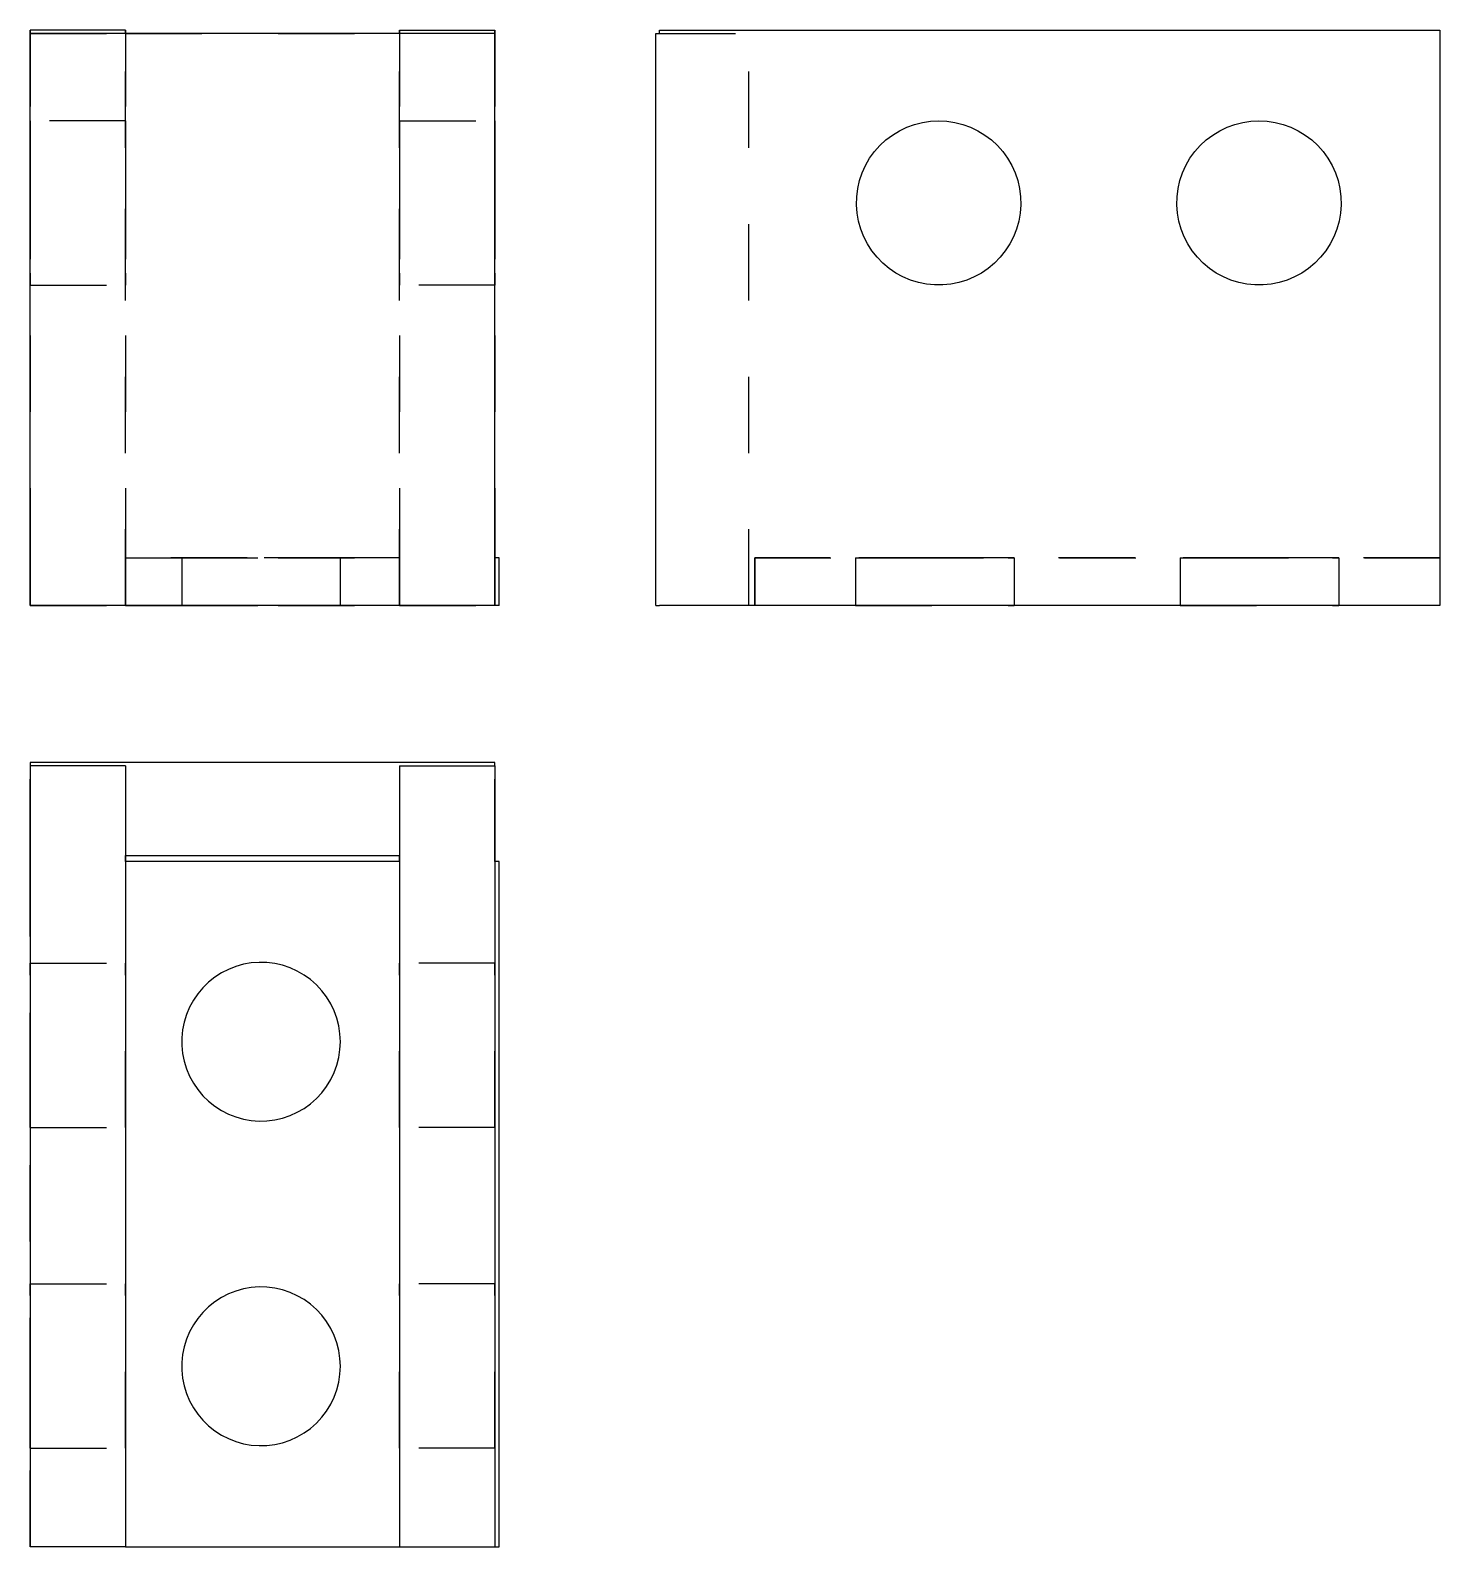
# Model space of a CAD drawing. Extents: x 0 to 1.85, y 0 to 1.99.
import ezdxf

# ---------------------------------------------------------------- set-up
doc = ezdxf.new("R2010")
doc.units = 0
doc.linetypes.add('HIDDEN', pattern=[0.051406, 0.034288, -0.017118])
for name, color, linetype in [('FRONT', 7, 'CONTINUOUS'), ('FRONT_HID', 7, 'HIDDEN'), ('LEFT', 7, 'CONTINUOUS'), ('LEFT_HID', 7, 'HIDDEN'), ('TOP', 7, 'CONTINUOUS'), ('TOP_HID', 7, 'HIDDEN')]:
    doc.layers.add(name, color=color, linetype=linetype)

msp = doc.modelspace()

# ---------------------------------------------------------------- linework, layer by layer
at = {"layer": 'FRONT'}
for p, q in [((0, 1.98375), (0, 1.987862)), ((0.125, 1.987862), (0, 1.987862)), ((0.125, 1.98375), (0.125, 1.987862)), ((0.484375, 1.98375), (0.484375, 1.987862)), ((0.484375, 1.987862), (0.609375, 1.987862)), ((0.609375, 1.98375), (0.609375, 1.987862)), ((0, 1.23375), (0, 1.98375)), ((0.609375, 1.98375), (0, 1.98375)), ((0.609375, 1.23375), (0.609375, 1.98375)), ((0.61472, 1.29625), (0.609375, 1.29625)), ((0.61472, 1.23375), (0.61472, 1.29625)), ((0.609375, 1.23375), (0, 1.23375)), ((0.61472, 1.23375), (0.609375, 1.23375))]:
    msp.add_line(p, q, dxfattribs=at)
at = {"layer": 'FRONT_HID', "linetype": 'HIDDEN'}
for p, q in [((0, 1.987862), (0, 1.29625)), ((0.125, 1.987862), (0.125, 1.29625)), ((0.484375, 1.987862), (0.484375, 1.29625)), ((0.609375, 1.987862), (0.609375, 1.29625)), ((0, 1.98375), (0.125, 1.98375)), ((0.125, 1.23375), (0.125, 1.98375)), ((0.125, 1.98375), (0.484375, 1.98375)), ((0.484375, 1.23375), (0.484375, 1.98375)), ((0.609375, 1.98375), (0.484375, 1.98375)), ((0.609375, 1.23375), (0.609375, 1.98375)), ((0, 1.869359), (0, 1.653898)), ((0, 1.653898), (0, 1.869359)), ((0, 1.869359), (0, 1.653898)), ((0, 1.653898), (0, 1.869359)), ((0.125, 1.869359), (0, 1.869359)), ((0.125, 1.869359), (0, 1.869359)), ((0.125, 1.869359), (0.125, 1.653898)), ((0.125, 1.653898), (0.125, 1.869359)), ((0.125, 1.869359), (0.125, 1.653898)), ((0.125, 1.653898), (0.125, 1.869359)), ((0.484375, 1.869359), (0.484375, 1.653898)), ((0.484375, 1.653898), (0.484375, 1.869359)), ((0.484375, 1.869359), (0.484375, 1.653898)), ((0.484375, 1.653898), (0.484375, 1.869359)), ((0.484375, 1.869359), (0.609375, 1.869359)), ((0.484375, 1.869359), (0.609375, 1.869359)), ((0.609375, 1.869359), (0.609375, 1.653898)), ((0.609375, 1.653898), (0.609375, 1.869359)), ((0.609375, 1.869359), (0.609375, 1.653898)), ((0.609375, 1.653898), (0.609375, 1.869359)), ((0, 1.653898), (0.125, 1.653898)), ((0, 1.653898), (0.125, 1.653898)), ((0.609375, 1.653898), (0.484375, 1.653898)), ((0.609375, 1.653898), (0.484375, 1.653898)), ((0, 1.23375), (0, 1.29625)), ((0, 1.29625), (0, 1.23375)), ((0.125, 1.29625), (0.125, 1.23375)), ((0.125, 1.29625), (0.484375, 1.29625)), ((0.484375, 1.29625), (0.125, 1.29625)), ((0.406661, 1.29625), (0.198602, 1.29625)), ((0.198602, 1.29625), (0.406661, 1.29625)), ((0.406661, 1.29625), (0.198602, 1.29625)), ((0.198602, 1.29625), (0.406661, 1.29625)), ((0.198602, 1.29625), (0.198602, 1.23375)), ((0.198602, 1.29625), (0.198602, 1.23375)), ((0.406661, 1.23375), (0.406661, 1.29625)), ((0.406661, 1.23375), (0.406661, 1.29625)), ((0.484375, 1.29625), (0.484375, 1.23375)), ((0.609375, 1.29625), (0.609375, 1.23375)), ((0, 1.23375), (0.125, 1.23375)), ((0.125, 1.23375), (0, 1.23375)), ((0.125, 1.23375), (0, 1.23375)), ((0.125, 1.23375), (0, 1.23375)), ((0.125, 1.23375), (0.484375, 1.23375)), ((0.484375, 1.23375), (0.125, 1.23375)), ((0.125, 1.23375), (0.484375, 1.23375)), ((0.406661, 1.23375), (0.198602, 1.23375)), ((0.198602, 1.23375), (0.406661, 1.23375)), ((0.406661, 1.23375), (0.198602, 1.23375)), ((0.198602, 1.23375), (0.406661, 1.23375)), ((0.484375, 1.23375), (0.609375, 1.23375)), ((0.484375, 1.23375), (0.609375, 1.23375)), ((0.609375, 1.23375), (0.484375, 1.23375)), ((0.484375, 1.23375), (0.609375, 1.23375))]:
    msp.add_line(p, q, dxfattribs=at)
at = {"layer": 'LEFT'}
for p, q in [((0.825033, 1.98375), (0.825033, 1.987862)), ((0.825033, 1.987862), (1.84847, 1.987862)), ((1.84847, 1.987862), (1.84847, 1.29625)), ((0.820345, 1.23375), (0.820345, 1.98375)), ((0.820345, 1.98375), (0.825033, 1.98375)), ((1.169969, 1.867223), (1.180589, 1.868823)), ((1.180589, 1.868823), (1.191316, 1.869359)), ((1.191316, 1.869359), (1.202042, 1.868823)), ((1.202042, 1.868823), (1.212662, 1.867223)), ((1.590117, 1.867223), (1.600737, 1.868823)), ((1.600737, 1.868823), (1.611464, 1.869359)), ((1.611464, 1.869359), (1.62219, 1.868823)), ((1.62219, 1.868823), (1.63281, 1.867223)), ((1.122068, 1.844154), (1.130629, 1.850639)), ((1.130629, 1.850639), (1.139793, 1.856239)), ((1.139793, 1.856239), (1.14947, 1.860899)), ((1.14947, 1.860899), (1.159562, 1.864572)), ((1.159562, 1.864572), (1.169969, 1.867223)), ((1.212662, 1.867223), (1.22307, 1.864572)), ((1.22307, 1.864572), (1.233162, 1.860899)), ((1.233162, 1.860899), (1.242838, 1.856239)), ((1.242838, 1.856239), (1.252002, 1.850639)), ((1.252002, 1.850639), (1.260563, 1.844154)), ((1.542216, 1.844154), (1.550777, 1.850639)), ((1.550777, 1.850639), (1.559941, 1.856239)), ((1.559941, 1.856239), (1.569618, 1.860899)), ((1.569618, 1.860899), (1.57971, 1.864572)), ((1.57971, 1.864572), (1.590117, 1.867223)), ((1.63281, 1.867223), (1.643218, 1.864572)), ((1.643218, 1.864572), (1.65331, 1.860899)), ((1.65331, 1.860899), (1.662986, 1.856239)), ((1.662986, 1.856239), (1.67215, 1.850639)), ((1.67215, 1.850639), (1.680711, 1.844154)), ((1.107089, 1.828797), (1.114195, 1.83685)), ((1.114195, 1.83685), (1.122068, 1.844154)), ((1.260563, 1.844154), (1.268436, 1.83685)), ((1.268436, 1.83685), (1.275543, 1.828797)), ((1.527237, 1.828797), (1.534343, 1.83685)), ((1.534343, 1.83685), (1.542216, 1.844154)), ((1.680711, 1.844154), (1.688584, 1.83685)), ((1.688584, 1.83685), (1.695691, 1.828797)), ((1.091033, 1.800987), (1.09545, 1.810776)), ((1.09545, 1.810776), (1.10082, 1.820077)), ((1.10082, 1.820077), (1.107089, 1.828797)), ((1.275543, 1.828797), (1.281812, 1.820077)), ((1.281812, 1.820077), (1.287182, 1.810776)), ((1.287182, 1.810776), (1.291599, 1.800987)), ((1.511181, 1.800987), (1.515598, 1.810776)), ((1.515598, 1.810776), (1.520968, 1.820077)), ((1.520968, 1.820077), (1.527237, 1.828797)), ((1.695691, 1.828797), (1.70196, 1.820077)), ((1.70196, 1.820077), (1.70733, 1.810776)), ((1.70733, 1.810776), (1.711747, 1.800987)), ((1.085222, 1.780335), (1.087612, 1.790806)), ((1.087612, 1.790806), (1.091033, 1.800987)), ((1.291599, 1.800987), (1.29502, 1.790806)), ((1.29502, 1.790806), (1.297409, 1.780335)), ((1.50537, 1.780335), (1.50776, 1.790806)), ((1.50776, 1.790806), (1.511181, 1.800987)), ((1.711747, 1.800987), (1.715168, 1.790806)), ((1.715168, 1.790806), (1.717557, 1.780335)), ((1.083619, 1.758942), (1.083887, 1.769679)), ((1.083887, 1.769679), (1.085222, 1.780335)), ((1.297409, 1.780335), (1.298745, 1.769679)), ((1.298745, 1.769679), (1.299013, 1.758942)), ((1.503767, 1.758942), (1.504035, 1.769679)), ((1.504035, 1.769679), (1.50537, 1.780335)), ((1.717557, 1.780335), (1.718893, 1.769679)), ((1.718893, 1.769679), (1.719161, 1.758942)), ((1.084422, 1.748233), (1.083619, 1.758942)), ((1.299013, 1.758942), (1.29821, 1.748233)), ((1.50457, 1.748233), (1.503767, 1.758942)), ((1.719161, 1.758942), (1.718358, 1.748233)), ((1.086287, 1.737656), (1.084422, 1.748233)), ((1.089195, 1.727318), (1.086287, 1.737656)), ((1.296345, 1.737656), (1.293436, 1.727318)), ((1.29821, 1.748233), (1.296345, 1.737656)), ((1.506435, 1.737656), (1.50457, 1.748233)), ((1.509343, 1.727318), (1.506435, 1.737656)), ((1.716493, 1.737656), (1.713584, 1.727318)), ((1.718358, 1.748233), (1.716493, 1.737656)), ((1.093119, 1.71732), (1.089195, 1.727318)), ((1.098019, 1.707763), (1.093119, 1.71732)), ((1.289513, 1.71732), (1.284613, 1.707763)), ((1.293436, 1.727318), (1.289513, 1.71732)), ((1.513267, 1.71732), (1.509343, 1.727318)), ((1.518167, 1.707763), (1.513267, 1.71732)), ((1.709661, 1.71732), (1.704761, 1.707763)), ((1.713584, 1.727318), (1.709661, 1.71732)), ((1.103845, 1.698741), (1.098019, 1.707763)), ((1.110542, 1.690345), (1.103845, 1.698741)), ((1.118041, 1.682656), (1.110542, 1.690345)), ((1.27209, 1.690345), (1.264591, 1.682656)), ((1.278786, 1.698741), (1.27209, 1.690345)), ((1.284613, 1.707763), (1.278786, 1.698741)), ((1.523994, 1.698741), (1.518167, 1.707763)), ((1.53069, 1.690345), (1.523994, 1.698741)), ((1.538189, 1.682656), (1.53069, 1.690345)), ((1.692238, 1.690345), (1.684739, 1.682656)), ((1.698934, 1.698741), (1.692238, 1.690345)), ((1.704761, 1.707763), (1.698934, 1.698741)), ((1.126268, 1.675753), (1.118041, 1.682656)), ((1.135141, 1.669703), (1.126268, 1.675753)), ((1.256364, 1.675753), (1.24749, 1.669703)), ((1.264591, 1.682656), (1.256364, 1.675753)), ((1.546416, 1.675753), (1.538189, 1.682656)), ((1.555289, 1.669703), (1.546416, 1.675753)), ((1.676512, 1.675753), (1.667638, 1.669703)), ((1.684739, 1.682656), (1.676512, 1.675753)), ((1.144573, 1.664567), (1.135141, 1.669703)), ((1.15447, 1.660395), (1.144573, 1.664567)), ((1.164733, 1.657229), (1.15447, 1.660395)), ((1.175259, 1.655101), (1.164733, 1.657229)), ((1.185946, 1.654032), (1.175259, 1.655101)), ((1.196686, 1.654032), (1.185946, 1.654032)), ((1.207372, 1.655101), (1.196686, 1.654032)), ((1.217899, 1.657229), (1.207372, 1.655101)), ((1.228162, 1.660395), (1.217899, 1.657229)), ((1.238058, 1.664567), (1.228162, 1.660395)), ((1.24749, 1.669703), (1.238058, 1.664567)), ((1.564721, 1.664567), (1.555289, 1.669703)), ((1.574618, 1.660395), (1.564721, 1.664567)), ((1.584881, 1.657229), (1.574618, 1.660395)), ((1.595407, 1.655101), (1.584881, 1.657229)), ((1.606094, 1.654032), (1.595407, 1.655101)), ((1.616834, 1.654032), (1.606094, 1.654032)), ((1.62752, 1.655101), (1.616834, 1.654032)), ((1.638047, 1.657229), (1.62752, 1.655101)), ((1.64831, 1.660395), (1.638047, 1.657229)), ((1.658206, 1.664567), (1.64831, 1.660395)), ((1.667638, 1.669703), (1.658206, 1.664567)), ((1.84847, 1.29625), (1.84847, 1.23375)), ((0.820345, 1.23375), (0.825033, 1.23375)), ((0.94222, 1.23375), (0.825033, 1.23375)), ((0.950033, 1.23375), (0.94222, 1.23375)), ((1.84847, 1.23375), (0.950033, 1.23375))]:
    msp.add_line(p, q, dxfattribs=at)
at = {"layer": 'LEFT_HID', "linetype": 'HIDDEN'}
for p, q in [((0.825033, 1.98375), (0.94222, 1.98375)), ((0.825033, 1.98375), (0.94222, 1.98375)), ((0.94222, 1.23375), (0.94222, 1.98375)), ((0.94222, 1.23375), (0.94222, 1.98375)), ((0.950033, 1.29625), (1.84847, 1.29625)), ((0.950033, 1.29625), (0.950033, 1.23375)), ((0.950033, 1.29625), (1.84847, 1.29625)), ((0.950033, 1.29625), (0.950033, 1.23375)), ((0.950033, 1.29625), (1.84847, 1.29625)), ((0.950033, 1.29625), (0.950033, 1.23375)), ((1.84847, 1.29625), (0.950033, 1.29625)), ((0.950033, 1.23375), (0.950033, 1.29625)), ((1.186464, 1.29625), (1.082434, 1.29625)), ((1.082434, 1.29625), (1.290493, 1.29625)), ((1.082434, 1.29625), (1.082434, 1.23375)), ((1.290493, 1.29625), (1.186464, 1.29625)), ((1.290493, 1.29625), (1.290493, 1.23375)), ((1.612039, 1.29625), (1.50801, 1.29625)), ((1.50801, 1.29625), (1.716069, 1.29625)), ((1.50801, 1.29625), (1.50801, 1.23375)), ((1.716069, 1.29625), (1.612039, 1.29625)), ((1.716069, 1.29625), (1.716069, 1.23375)), ((1.186464, 1.23375), (1.082434, 1.23375)), ((1.082434, 1.23375), (1.290493, 1.23375)), ((1.290493, 1.23375), (1.186464, 1.23375)), ((1.612039, 1.23375), (1.50801, 1.23375)), ((1.50801, 1.23375), (1.716069, 1.23375)), ((1.716069, 1.23375), (1.612039, 1.23375))]:
    msp.add_line(p, q, dxfattribs=at)
at = {"layer": 'TOP'}
for p, q in [((0, 1.028125), (0, 1.023438)), ((0.609375, 1.028125), (0, 1.028125)), ((0, 1.023438), (0, 0)), ((0.125, 1.023438), (0, 1.023438)), ((0.125, 1.023438), (0.125, 0)), ((0.484375, 1.023438), (0.484375, 0)), ((0.484375, 1.023438), (0.609375, 1.023438)), ((0.609375, 1.023438), (0.609375, 1.028125)), ((0.609375, 1.023438), (0.609375, 0)), ((0.125, 0.90625), (0.484375, 0.90625)), ((0.484375, 0.898438), (0.125, 0.898438)), ((0.61472, 0.898438), (0.609375, 0.898438)), ((0.61472, 0), (0.61472, 0.898438)), ((0.259846, 0.75683), (0.250617, 0.752099)), ((0.2695, 0.760619), (0.259846, 0.75683)), ((0.279483, 0.763428), (0.2695, 0.760619)), ((0.289696, 0.765229), (0.279483, 0.763428)), ((0.300038, 0.766004), (0.289696, 0.765229)), ((0.310406, 0.765745), (0.300038, 0.766004)), ((0.320696, 0.764456), (0.310406, 0.765745)), ((0.330807, 0.762148), (0.320696, 0.764456)), ((0.340638, 0.758845), (0.330807, 0.762148)), ((0.350091, 0.75458), (0.340638, 0.758845)), ((0.233797, 0.740006), (0.226372, 0.732765)), ((0.241905, 0.746472), (0.233797, 0.740006)), ((0.250617, 0.752099), (0.241905, 0.746472)), ((0.359072, 0.749394), (0.350091, 0.75458)), ((0.367493, 0.74334), (0.359072, 0.749394)), ((0.375269, 0.736478), (0.367493, 0.74334)), ((0.382323, 0.728876), (0.375269, 0.736478)), ((0.213864, 0.716251), (0.208904, 0.707143)), ((0.219706, 0.72482), (0.213864, 0.716251)), ((0.226372, 0.732765), (0.219706, 0.72482)), ((0.388585, 0.720609), (0.382323, 0.728876)), ((0.393993, 0.711759), (0.388585, 0.720609)), ((0.204876, 0.697587), (0.201819, 0.687677)), ((0.208904, 0.707143), (0.204876, 0.697587)), ((0.398492, 0.702415), (0.393993, 0.711759)), ((0.402039, 0.69267), (0.398492, 0.702415)), ((0.199764, 0.677511), (0.198731, 0.667192)), ((0.201819, 0.687677), (0.199764, 0.677511)), ((0.404599, 0.68262), (0.402039, 0.69267)), ((0.406144, 0.672365), (0.404599, 0.68262)), ((0.198731, 0.667192), (0.198731, 0.656821)), ((0.198731, 0.656821), (0.199764, 0.646502)), ((0.406661, 0.662007), (0.406144, 0.672365)), ((0.406144, 0.651649), (0.406661, 0.662007)), ((0.199764, 0.646502), (0.201819, 0.636337)), ((0.201819, 0.636337), (0.204876, 0.626426)), ((0.402039, 0.631343), (0.404599, 0.641394)), ((0.404599, 0.641394), (0.406144, 0.651649)), ((0.204876, 0.626426), (0.208904, 0.61687)), ((0.208904, 0.61687), (0.213864, 0.607762)), ((0.393993, 0.612254), (0.398492, 0.621598)), ((0.398492, 0.621598), (0.402039, 0.631343)), ((0.213864, 0.607762), (0.219706, 0.599193)), ((0.219706, 0.599193), (0.226372, 0.591248)), ((0.382323, 0.595138), (0.388585, 0.603405)), ((0.388585, 0.603405), (0.393993, 0.612254)), ((0.226372, 0.591248), (0.233797, 0.584007)), ((0.233797, 0.584007), (0.241905, 0.577541)), ((0.241905, 0.577541), (0.250617, 0.571914)), ((0.359072, 0.574619), (0.367493, 0.580673)), ((0.367493, 0.580673), (0.375269, 0.587535)), ((0.375269, 0.587535), (0.382323, 0.595138)), ((0.250617, 0.571914), (0.259846, 0.567183)), ((0.259846, 0.567183), (0.2695, 0.563394)), ((0.2695, 0.563394), (0.279483, 0.560585)), ((0.279483, 0.560585), (0.289696, 0.558784)), ((0.289696, 0.558784), (0.300038, 0.558009)), ((0.300038, 0.558009), (0.310406, 0.558268)), ((0.310406, 0.558268), (0.320696, 0.559557)), ((0.320696, 0.559557), (0.330807, 0.561865)), ((0.330807, 0.561865), (0.340638, 0.565168)), ((0.340638, 0.565168), (0.350091, 0.569434)), ((0.350091, 0.569434), (0.359072, 0.574619)), ((0.289696, 0.339653), (0.279483, 0.337852)), ((0.300038, 0.340428), (0.289696, 0.339653)), ((0.310406, 0.34017), (0.300038, 0.340428)), ((0.320696, 0.33888), (0.310406, 0.34017)), ((0.330807, 0.336572), (0.320696, 0.33888)), ((0.241905, 0.320897), (0.233797, 0.31443)), ((0.250617, 0.326523), (0.241905, 0.320897)), ((0.259846, 0.331255), (0.250617, 0.326523)), ((0.2695, 0.335043), (0.259846, 0.331255)), ((0.279483, 0.337852), (0.2695, 0.335043)), ((0.340638, 0.333269), (0.330807, 0.336572)), ((0.350091, 0.329004), (0.340638, 0.333269)), ((0.359072, 0.323818), (0.350091, 0.329004)), ((0.367493, 0.317765), (0.359072, 0.323818)), ((0.219706, 0.299244), (0.213864, 0.290676)), ((0.226372, 0.307189), (0.219706, 0.299244)), ((0.233797, 0.31443), (0.226372, 0.307189)), ((0.375269, 0.310902), (0.367493, 0.317765)), ((0.382323, 0.3033), (0.375269, 0.310902)), ((0.388585, 0.295033), (0.382323, 0.3033)), ((0.208904, 0.281568), (0.204876, 0.272011)), ((0.213864, 0.290676), (0.208904, 0.281568)), ((0.393993, 0.286183), (0.388585, 0.295033)), ((0.398492, 0.27684), (0.393993, 0.286183)), ((0.201819, 0.262101), (0.199764, 0.251936)), ((0.204876, 0.272011), (0.201819, 0.262101)), ((0.402039, 0.267094), (0.398492, 0.27684)), ((0.404599, 0.257044), (0.402039, 0.267094)), ((0.199764, 0.251936), (0.198731, 0.241616)), ((0.198731, 0.241616), (0.198731, 0.231245)), ((0.406144, 0.246789), (0.404599, 0.257044)), ((0.406661, 0.236431), (0.406144, 0.246789)), ((0.198731, 0.231245), (0.199764, 0.220926)), ((0.199764, 0.220926), (0.201819, 0.210761)), ((0.404599, 0.215818), (0.406144, 0.226073)), ((0.406144, 0.226073), (0.406661, 0.236431)), ((0.201819, 0.210761), (0.204876, 0.200851)), ((0.204876, 0.200851), (0.208904, 0.191294)), ((0.398492, 0.196022), (0.402039, 0.205768)), ((0.402039, 0.205768), (0.404599, 0.215818)), ((0.208904, 0.191294), (0.213864, 0.182186)), ((0.213864, 0.182186), (0.219706, 0.173617)), ((0.388585, 0.177829), (0.393993, 0.186678)), ((0.393993, 0.186678), (0.398492, 0.196022)), ((0.219706, 0.173617), (0.226372, 0.165673)), ((0.226372, 0.165673), (0.233797, 0.158431)), ((0.367493, 0.155097), (0.375269, 0.16196)), ((0.375269, 0.16196), (0.382323, 0.169562)), ((0.382323, 0.169562), (0.388585, 0.177829)), ((0.233797, 0.158431), (0.241905, 0.151965)), ((0.241905, 0.151965), (0.250617, 0.146339)), ((0.250617, 0.146339), (0.259846, 0.141607)), ((0.259846, 0.141607), (0.2695, 0.137818)), ((0.330807, 0.13629), (0.340638, 0.139592)), ((0.340638, 0.139592), (0.350091, 0.143858)), ((0.350091, 0.143858), (0.359072, 0.149043)), ((0.359072, 0.149043), (0.367493, 0.155097)), ((0.2695, 0.137818), (0.279483, 0.13501)), ((0.279483, 0.13501), (0.289696, 0.133209)), ((0.289696, 0.133209), (0.300038, 0.132434)), ((0.300038, 0.132434), (0.310406, 0.132692)), ((0.310406, 0.132692), (0.320696, 0.133982)), ((0.320696, 0.133982), (0.330807, 0.13629)), ((0.125, 0), (0, 0)), ((0.125, 0), (0.484375, 0)), ((0.484375, 0), (0.609375, 0)), ((0.609375, 0), (0.61472, 0))]:
    msp.add_line(p, q, dxfattribs=at)
at = {"layer": 'TOP_HID', "linetype": 'HIDDEN'}
for p, q in [((0, 0.90625), (0, 1.023438)), ((0, 1.023438), (0, 0.90625)), ((0.125, 1.023438), (0.125, 0.90625)), ((0.484375, 1.023438), (0.484375, 0.90625)), ((0.609375, 0.90625), (0.609375, 1.023438)), ((0.609375, 0.90625), (0.609375, 1.023438)), ((0, 0.898438), (0, 0.90625)), ((0, 0.898438), (0, 0)), ((0, 0), (0, 0.898438)), ((0.125, 0.898438), (0.125, 0.90625)), ((0.125, 0.898438), (0.125, 0)), ((0.484375, 0.898438), (0.484375, 0.90625)), ((0.484375, 0.898438), (0.484375, 0)), ((0.609375, 0.898438), (0.609375, 0.90625)), ((0.609375, 0.898438), (0.609375, 0)), ((0, 0.549424), (0, 0.764885)), ((0, 0.764885), (0, 0.657155)), ((0, 0.764885), (0.125, 0.764885)), ((0.125, 0.549424), (0.125, 0.764885)), ((0.125, 0.764885), (0.125, 0.657155)), ((0.484375, 0.549424), (0.484375, 0.764885)), ((0.484375, 0.764885), (0.484375, 0.657155)), ((0.609375, 0.764885), (0.484375, 0.764885)), ((0.609375, 0.549424), (0.609375, 0.764885)), ((0.609375, 0.764885), (0.609375, 0.657155)), ((0, 0.657155), (0, 0.549424)), ((0.125, 0.657155), (0.125, 0.549424)), ((0.484375, 0.657155), (0.484375, 0.549424)), ((0.609375, 0.657155), (0.609375, 0.549424)), ((0, 0.549424), (0.125, 0.549424)), ((0.609375, 0.549424), (0.484375, 0.549424)), ((0, 0.129276), (0, 0.344737)), ((0, 0.344737), (0, 0.237007)), ((0, 0.344737), (0.125, 0.344737)), ((0.125, 0.129276), (0.125, 0.344737)), ((0.125, 0.344737), (0.125, 0.237007)), ((0.484375, 0.129276), (0.484375, 0.344737)), ((0.484375, 0.344737), (0.484375, 0.237007)), ((0.609375, 0.344737), (0.484375, 0.344737)), ((0.609375, 0.129276), (0.609375, 0.344737)), ((0.609375, 0.344737), (0.609375, 0.237007)), ((0, 0.237007), (0, 0.129276)), ((0.125, 0.237007), (0.125, 0.129276)), ((0.484375, 0.237007), (0.484375, 0.129276)), ((0.609375, 0.237007), (0.609375, 0.129276)), ((0, 0.129276), (0.125, 0.129276)), ((0.609375, 0.129276), (0.484375, 0.129276))]:
    msp.add_line(p, q, dxfattribs=at)

doc.saveas('drawing.dxf')
